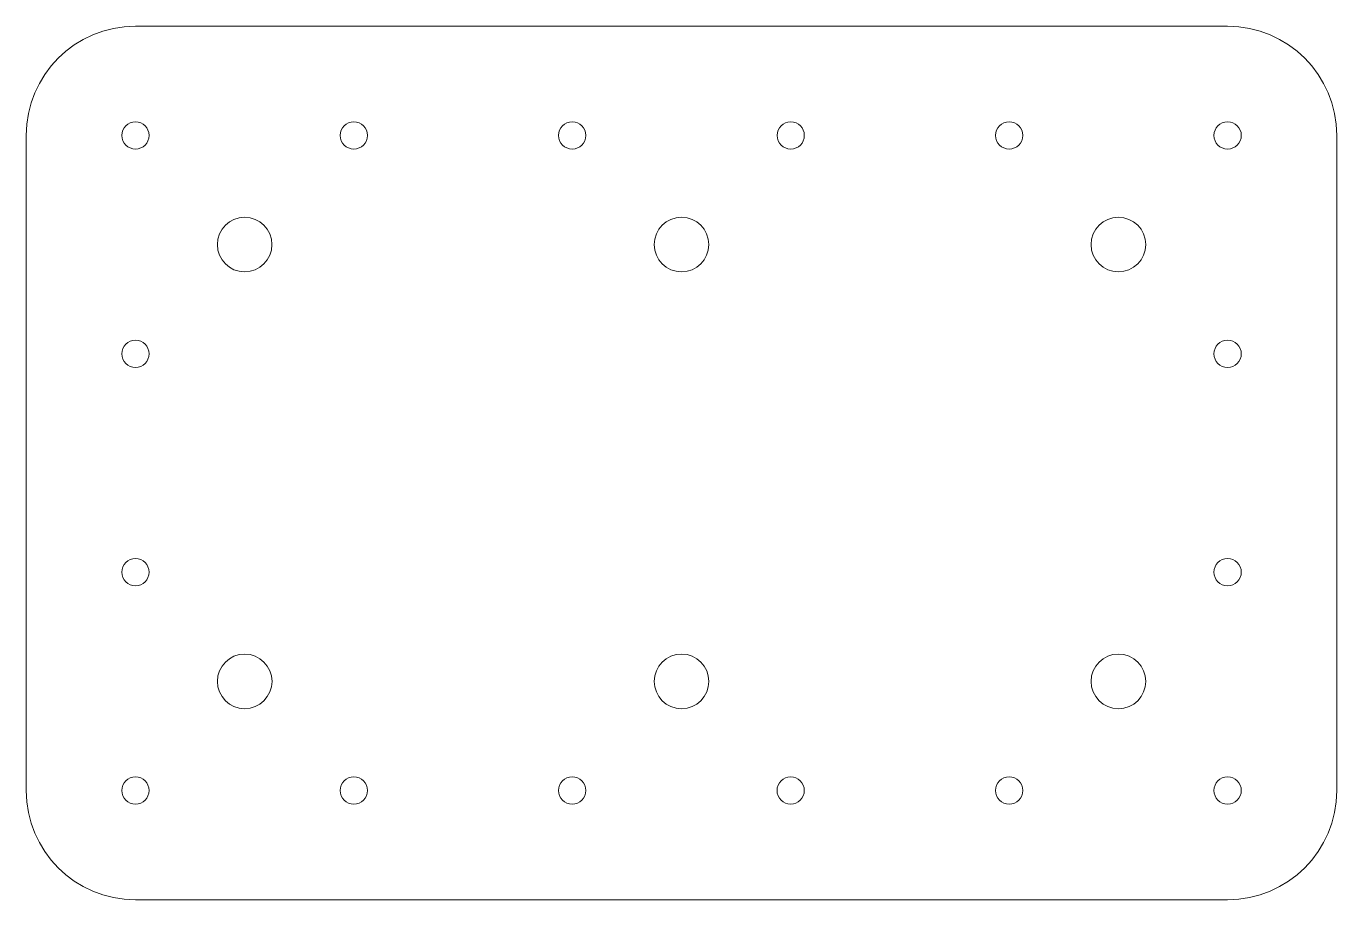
# Model space of a CAD drawing. Header units: inches. Extents: x 45 to 165, y -189 to -109.
import ezdxf

# ---------------------------------------------------------------- set-up
doc = ezdxf.new("R2010")
doc.units = ezdxf.units.IN
doc.header["$MEASUREMENT"] = 0
doc.layers.add('Layer 1', color=7, linetype='Continuous')

# ---------------------------------------------------------------- blocks, each defined once
blk = doc.blocks.new('block 2')
at = {"layer": 'Layer 1', "color": 179, "lineweight": 9, "true_color": 0x211e1f}
blk.add_open_spline([(165.17, -178.81), (165.17, -184.33), (160.7, -188.81), (155.17, -188.81), (155.17, -188.81), (55.17, -188.81), (55.17, -188.81), (49.65, -188.81), (45.17, -184.33), (45.17, -178.81), (45.17, -178.81), (45.17, -118.81), (45.17, -118.81), (45.17, -113.29), (49.65, -108.81), (55.17, -108.81), (55.17, -108.81), (155.17, -108.81), (155.17, -108.81), (160.7, -108.81), (165.17, -113.29), (165.17, -118.81), (165.17, -118.81), (165.17, -178.81), (165.17, -178.81)], degree=3, knots=[0, 0, 0, 0, 1, 1, 1, 2, 2, 2, 3, 3, 3, 4, 4, 4, 5, 5, 5, 6, 6, 6, 7, 7, 7, 8, 8, 8, 8], dxfattribs=at)
blk = doc.blocks.new('block 3')
at = {"layer": 'Layer 1', "color": 179, "lineweight": 9, "true_color": 0x211e1f}
blk.add_open_spline([(67.68, -168.81), (67.68, -170.19), (66.56, -171.31), (65.17, -171.31), (63.79, -171.31), (62.68, -170.19), (62.68, -168.81), (62.68, -167.43), (63.79, -166.31), (65.17, -166.31), (66.56, -166.31), (67.68, -167.43), (67.68, -168.81)], degree=3, knots=[0, 0, 0, 0, 1, 1, 1, 2, 2, 2, 3, 3, 3, 4, 4, 4, 4], dxfattribs=at)
blk = doc.blocks.new('block 4')
at = {"layer": 'Layer 1', "color": 179, "lineweight": 9, "true_color": 0x211e1f}
blk.add_open_spline([(67.67, -128.81), (67.67, -130.19), (66.56, -131.31), (65.17, -131.31), (63.79, -131.31), (62.68, -130.19), (62.68, -128.81), (62.68, -127.43), (63.79, -126.31), (65.17, -126.31), (66.56, -126.31), (67.67, -127.43), (67.67, -128.81)], degree=3, knots=[0, 0, 0, 0, 1, 1, 1, 2, 2, 2, 3, 3, 3, 4, 4, 4, 4], dxfattribs=at)
blk = doc.blocks.new('block 5')
at = {"layer": 'Layer 1', "color": 179, "lineweight": 9, "true_color": 0x211e1f}
blk.add_open_spline([(56.42, -138.81), (56.42, -139.5), (55.87, -140.06), (55.18, -140.06), (54.48, -140.06), (53.93, -139.5), (53.93, -138.81), (53.93, -138.12), (54.48, -137.56), (55.18, -137.56), (55.87, -137.56), (56.42, -138.12), (56.42, -138.81)], degree=3, knots=[0, 0, 0, 0, 1, 1, 1, 2, 2, 2, 3, 3, 3, 4, 4, 4, 4], dxfattribs=at)
blk = doc.blocks.new('block 6')
at = {"layer": 'Layer 1', "color": 179, "lineweight": 9, "true_color": 0x211e1f}
blk.add_open_spline([(56.42, -118.81), (56.42, -119.5), (55.87, -120.06), (55.18, -120.06), (54.48, -120.06), (53.93, -119.5), (53.93, -118.81), (53.93, -118.12), (54.48, -117.56), (55.18, -117.56), (55.87, -117.56), (56.42, -118.12), (56.42, -118.81)], degree=3, knots=[0, 0, 0, 0, 1, 1, 1, 2, 2, 2, 3, 3, 3, 4, 4, 4, 4], dxfattribs=at)
blk = doc.blocks.new('block 7')
at = {"layer": 'Layer 1', "color": 179, "lineweight": 9, "true_color": 0x211e1f}
blk.add_open_spline([(76.43, -118.81), (76.43, -119.5), (75.86, -120.06), (75.17, -120.06), (74.48, -120.06), (73.92, -119.5), (73.92, -118.81), (73.92, -118.12), (74.48, -117.56), (75.17, -117.56), (75.86, -117.56), (76.43, -118.12), (76.43, -118.81)], degree=3, knots=[0, 0, 0, 0, 1, 1, 1, 2, 2, 2, 3, 3, 3, 4, 4, 4, 4], dxfattribs=at)
blk = doc.blocks.new('block 8')
at = {"layer": 'Layer 1', "color": 179, "lineweight": 9, "true_color": 0x211e1f}
blk.add_open_spline([(96.42, -118.81), (96.42, -119.5), (95.87, -120.06), (95.17, -120.06), (94.48, -120.06), (93.92, -119.5), (93.92, -118.81), (93.92, -118.12), (94.48, -117.56), (95.17, -117.56), (95.87, -117.56), (96.42, -118.12), (96.42, -118.81)], degree=3, knots=[0, 0, 0, 0, 1, 1, 1, 2, 2, 2, 3, 3, 3, 4, 4, 4, 4], dxfattribs=at)
blk = doc.blocks.new('block 9')
at = {"layer": 'Layer 1', "color": 179, "lineweight": 9, "true_color": 0x211e1f}
blk.add_open_spline([(116.42, -118.81), (116.42, -119.5), (115.87, -120.06), (115.17, -120.06), (114.48, -120.06), (113.93, -119.5), (113.93, -118.81), (113.93, -118.12), (114.48, -117.56), (115.17, -117.56), (115.87, -117.56), (116.42, -118.12), (116.42, -118.81)], degree=3, knots=[0, 0, 0, 0, 1, 1, 1, 2, 2, 2, 3, 3, 3, 4, 4, 4, 4], dxfattribs=at)
blk = doc.blocks.new('block 10')
at = {"layer": 'Layer 1', "color": 179, "lineweight": 9, "true_color": 0x211e1f}
blk.add_open_spline([(136.42, -118.81), (136.42, -119.5), (135.87, -120.06), (135.18, -120.06), (134.48, -120.06), (133.93, -119.5), (133.93, -118.81), (133.93, -118.12), (134.48, -117.56), (135.18, -117.56), (135.87, -117.56), (136.42, -118.12), (136.42, -118.81)], degree=3, knots=[0, 0, 0, 0, 1, 1, 1, 2, 2, 2, 3, 3, 3, 4, 4, 4, 4], dxfattribs=at)
blk = doc.blocks.new('block 11')
at = {"layer": 'Layer 1', "color": 179, "lineweight": 9, "true_color": 0x211e1f}
blk.add_open_spline([(76.42, -178.81), (76.42, -179.5), (75.86, -180.06), (75.17, -180.06), (74.48, -180.06), (73.92, -179.5), (73.92, -178.81), (73.92, -178.12), (74.48, -177.56), (75.17, -177.56), (75.86, -177.56), (76.42, -178.12), (76.42, -178.81)], degree=3, knots=[0, 0, 0, 0, 1, 1, 1, 2, 2, 2, 3, 3, 3, 4, 4, 4, 4], dxfattribs=at)
blk = doc.blocks.new('block 12')
at = {"layer": 'Layer 1', "color": 179, "lineweight": 9, "true_color": 0x211e1f}
blk.add_open_spline([(96.42, -178.81), (96.42, -179.5), (95.86, -180.06), (95.17, -180.06), (94.48, -180.06), (93.92, -179.5), (93.92, -178.81), (93.92, -178.12), (94.48, -177.56), (95.17, -177.56), (95.86, -177.56), (96.42, -178.12), (96.42, -178.81)], degree=3, knots=[0, 0, 0, 0, 1, 1, 1, 2, 2, 2, 3, 3, 3, 4, 4, 4, 4], dxfattribs=at)
blk = doc.blocks.new('block 13')
at = {"layer": 'Layer 1', "color": 179, "lineweight": 9, "true_color": 0x211e1f}
blk.add_open_spline([(116.42, -178.81), (116.42, -179.5), (115.86, -180.06), (115.17, -180.06), (114.48, -180.06), (113.92, -179.5), (113.92, -178.81), (113.92, -178.12), (114.48, -177.56), (115.17, -177.56), (115.86, -177.56), (116.42, -178.12), (116.42, -178.81)], degree=3, knots=[0, 0, 0, 0, 1, 1, 1, 2, 2, 2, 3, 3, 3, 4, 4, 4, 4], dxfattribs=at)
blk = doc.blocks.new('block 14')
at = {"layer": 'Layer 1', "color": 179, "lineweight": 9, "true_color": 0x211e1f}
blk.add_open_spline([(136.42, -178.81), (136.42, -179.5), (135.86, -180.06), (135.17, -180.06), (134.48, -180.06), (133.92, -179.5), (133.92, -178.81), (133.92, -178.12), (134.48, -177.56), (135.17, -177.56), (135.86, -177.56), (136.42, -178.12), (136.42, -178.81)], degree=3, knots=[0, 0, 0, 0, 1, 1, 1, 2, 2, 2, 3, 3, 3, 4, 4, 4, 4], dxfattribs=at)
blk = doc.blocks.new('block 15')
at = {"layer": 'Layer 1', "color": 179, "lineweight": 9, "true_color": 0x211e1f}
blk.add_open_spline([(56.42, -178.81), (56.42, -179.5), (55.87, -180.06), (55.18, -180.06), (54.48, -180.06), (53.93, -179.5), (53.93, -178.81), (53.93, -178.12), (54.48, -177.56), (55.18, -177.56), (55.87, -177.56), (56.42, -178.12), (56.42, -178.81)], degree=3, knots=[0, 0, 0, 0, 1, 1, 1, 2, 2, 2, 3, 3, 3, 4, 4, 4, 4], dxfattribs=at)
blk = doc.blocks.new('block 16')
at = {"layer": 'Layer 1', "color": 179, "lineweight": 9, "true_color": 0x211e1f}
blk.add_open_spline([(56.42, -158.81), (56.42, -159.5), (55.87, -160.06), (55.18, -160.06), (54.48, -160.06), (53.93, -159.5), (53.93, -158.81), (53.93, -158.12), (54.48, -157.56), (55.18, -157.56), (55.87, -157.56), (56.42, -158.12), (56.42, -158.81)], degree=3, knots=[0, 0, 0, 0, 1, 1, 1, 2, 2, 2, 3, 3, 3, 4, 4, 4, 4], dxfattribs=at)
blk = doc.blocks.new('block 17')
at = {"layer": 'Layer 1', "color": 179, "lineweight": 9, "true_color": 0x211e1f}
blk.add_open_spline([(156.43, -138.81), (156.43, -139.5), (155.87, -140.06), (155.18, -140.06), (154.48, -140.06), (153.93, -139.5), (153.93, -138.81), (153.93, -138.12), (154.48, -137.56), (155.18, -137.56), (155.87, -137.56), (156.43, -138.12), (156.43, -138.81)], degree=3, knots=[0, 0, 0, 0, 1, 1, 1, 2, 2, 2, 3, 3, 3, 4, 4, 4, 4], dxfattribs=at)
blk = doc.blocks.new('block 18')
at = {"layer": 'Layer 1', "color": 179, "lineweight": 9, "true_color": 0x211e1f}
blk.add_open_spline([(156.43, -118.81), (156.43, -119.5), (155.87, -120.06), (155.18, -120.06), (154.48, -120.06), (153.93, -119.5), (153.93, -118.81), (153.93, -118.12), (154.48, -117.56), (155.18, -117.56), (155.87, -117.56), (156.43, -118.12), (156.43, -118.81)], degree=3, knots=[0, 0, 0, 0, 1, 1, 1, 2, 2, 2, 3, 3, 3, 4, 4, 4, 4], dxfattribs=at)
blk = doc.blocks.new('block 19')
at = {"layer": 'Layer 1', "color": 179, "lineweight": 9, "true_color": 0x211e1f}
blk.add_open_spline([(156.43, -178.81), (156.43, -179.5), (155.87, -180.06), (155.18, -180.06), (154.48, -180.06), (153.93, -179.5), (153.93, -178.81), (153.93, -178.12), (154.48, -177.56), (155.18, -177.56), (155.87, -177.56), (156.43, -178.12), (156.43, -178.81)], degree=3, knots=[0, 0, 0, 0, 1, 1, 1, 2, 2, 2, 3, 3, 3, 4, 4, 4, 4], dxfattribs=at)
blk = doc.blocks.new('block 20')
at = {"layer": 'Layer 1', "color": 179, "lineweight": 9, "true_color": 0x211e1f}
blk.add_open_spline([(156.43, -158.81), (156.43, -159.5), (155.87, -160.06), (155.18, -160.06), (154.48, -160.06), (153.93, -159.5), (153.93, -158.81), (153.93, -158.12), (154.48, -157.56), (155.18, -157.56), (155.87, -157.56), (156.43, -158.12), (156.43, -158.81)], degree=3, knots=[0, 0, 0, 0, 1, 1, 1, 2, 2, 2, 3, 3, 3, 4, 4, 4, 4], dxfattribs=at)
blk = doc.blocks.new('block 21')
at = {"layer": 'Layer 1', "color": 179, "lineweight": 9, "true_color": 0x211e1f}
blk.add_open_spline([(107.68, -168.81), (107.68, -170.19), (106.56, -171.31), (105.18, -171.31), (103.8, -171.31), (102.68, -170.19), (102.68, -168.81), (102.68, -167.43), (103.8, -166.31), (105.18, -166.31), (106.56, -166.31), (107.68, -167.43), (107.68, -168.81)], degree=3, knots=[0, 0, 0, 0, 1, 1, 1, 2, 2, 2, 3, 3, 3, 4, 4, 4, 4], dxfattribs=at)
blk = doc.blocks.new('block 22')
at = {"layer": 'Layer 1', "color": 179, "lineweight": 9, "true_color": 0x211e1f}
blk.add_open_spline([(107.67, -128.81), (107.67, -130.19), (106.56, -131.31), (105.18, -131.31), (103.79, -131.31), (102.68, -130.19), (102.68, -128.81), (102.68, -127.43), (103.79, -126.31), (105.18, -126.31), (106.56, -126.31), (107.67, -127.43), (107.67, -128.81)], degree=3, knots=[0, 0, 0, 0, 1, 1, 1, 2, 2, 2, 3, 3, 3, 4, 4, 4, 4], dxfattribs=at)
blk = doc.blocks.new('block 23')
at = {"layer": 'Layer 1', "color": 179, "lineweight": 9, "true_color": 0x211e1f}
blk.add_open_spline([(147.68, -168.81), (147.68, -170.19), (146.56, -171.31), (145.18, -171.31), (143.79, -171.31), (142.68, -170.19), (142.68, -168.81), (142.68, -167.43), (143.79, -166.31), (145.18, -166.31), (146.56, -166.31), (147.68, -167.43), (147.68, -168.81)], degree=3, knots=[0, 0, 0, 0, 1, 1, 1, 2, 2, 2, 3, 3, 3, 4, 4, 4, 4], dxfattribs=at)
blk = doc.blocks.new('block 24')
at = {"layer": 'Layer 1', "color": 179, "lineweight": 9, "true_color": 0x211e1f}
blk.add_open_spline([(147.68, -128.81), (147.68, -130.19), (146.56, -131.31), (145.17, -131.31), (143.79, -131.31), (142.68, -130.19), (142.68, -128.81), (142.68, -127.43), (143.79, -126.31), (145.17, -126.31), (146.56, -126.31), (147.68, -127.43), (147.68, -128.81)], degree=3, knots=[0, 0, 0, 0, 1, 1, 1, 2, 2, 2, 3, 3, 3, 4, 4, 4, 4], dxfattribs=at)

msp = doc.modelspace()

# ---------------------------------------------------------------- block references
at = {"layer": 'Layer 1'}
for name in ['block 2', 'block 6', 'block 7', 'block 8', 'block 9', 'block 10', 'block 18', 'block 4', 'block 22', 'block 24', 'block 5', 'block 17', 'block 16', 'block 20', 'block 3', 'block 21', 'block 23', 'block 15', 'block 11', 'block 12', 'block 13', 'block 14', 'block 19']:
    msp.add_blockref(name, (0, 0), dxfattribs=at)

doc.saveas('drawing.dxf')
